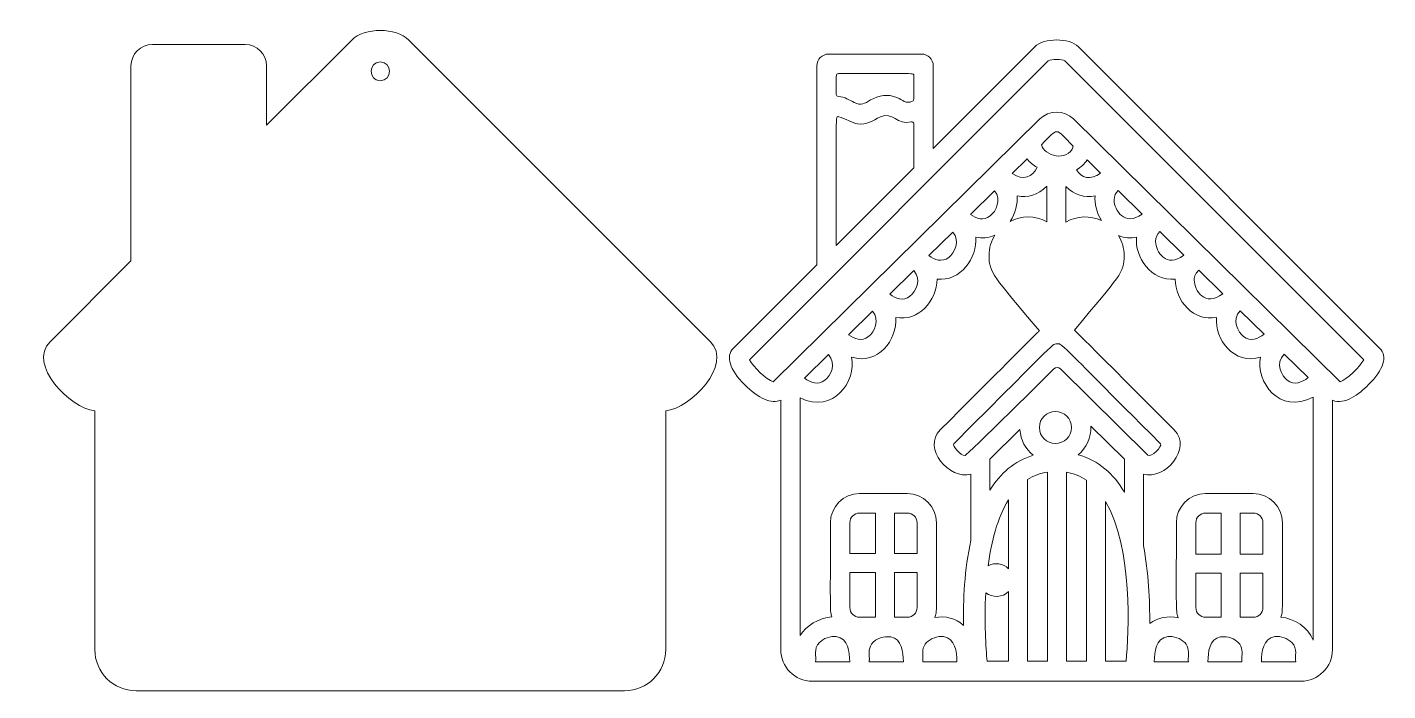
# Model space of a CAD drawing. Header units: inches. Extents: x -0.07 to 7.98, y 0.06 to 3.98.
import ezdxf

# ---------------------------------------------------------------- set-up
doc = ezdxf.new("R2010")
doc.units = ezdxf.units.IN
doc.header["$MEASUREMENT"] = 0
doc.layers.add('_U+0421_U+043B_U+043E_U+0439 1', color=7, linetype='Continuous')

msp = doc.modelspace()

# ---------------------------------------------------------------- linework, layer by layer
at = {"layer": '_U+0421_U+043B_U+043E_U+0439 1', "color": 12, "lineweight": 9, "true_color": 0xe30613}
for points, knots in [([(3.9751, 2.1221), (3.9751, 2.1221), (2.1918, 3.9054), (2.1918, 3.9054), (2.1159, 3.9813), (1.9294, 3.9813), (1.8535, 3.9054), (1.8535, 3.9054), (1.3496, 3.4015), (1.3496, 3.4015), (1.3496, 3.4015), (1.3496, 3.7527), (1.3496, 3.7527), (1.3496, 3.8224), (1.2929, 3.879), (1.2232, 3.879), (1.2232, 3.879), (0.6744, 3.879), (0.6744, 3.879), (0.6047, 3.879), (0.5481, 3.8224), (0.5481, 3.7527), (0.5481, 3.7527), (0.5481, 2.6), (0.5481, 2.6), (0.5481, 2.6), (0.0701, 2.1221), (0.0701, 2.1221), (-0.0657, 1.9862), (0.187, 1.7297), (0.3342, 1.7132), (0.3342, 1.7132), (0.3342, 0.302), (0.3342, 0.302), (0.3342, 0.1677), (0.4436, 0.0583), (0.578, 0.0583), (0.578, 0.0583), (3.4673, 0.0583), (3.4673, 0.0583), (3.6017, 0.0583), (3.711, 0.1677), (3.711, 0.302), (3.711, 0.302), (3.711, 1.7131), (3.711, 1.7131), (3.8581, 1.7297), (4.111, 1.9862), (3.9751, 2.1221)], [0, 0, 0, 0, 1, 1, 1, 2, 2, 2, 3, 3, 3, 4, 4, 4, 5, 5, 5, 6, 6, 6, 7, 7, 7, 8, 8, 8, 9, 9, 9, 10, 10, 10, 11, 11, 11, 12, 12, 12, 13, 13, 13, 14, 14, 14, 15, 15, 15, 16, 16, 16, 16]), ([(7.9354, 2.0822), (7.9354, 2.0822), (6.1521, 3.8655), (6.1521, 3.8655), (6.0977, 3.9198), (5.948, 3.9198), (5.8937, 3.8655), (5.8937, 3.8655), (5.2933, 3.2651), (5.2933, 3.2651), (5.2933, 3.2651), (5.2933, 3.7527), (5.2933, 3.7527), (5.2933, 3.7913), (5.262, 3.8225), (5.2235, 3.8225), (5.2235, 3.8225), (4.6746, 3.8225), (4.6746, 3.8225), (4.6361, 3.8225), (4.6048, 3.7913), (4.6048, 3.7527), (4.6048, 3.7527), (4.6048, 2.5766), (4.6048, 2.5766), (4.6048, 2.5766), (4.1104, 2.0822), (4.1104, 2.0822), (4.064, 2.0358), (4.0884, 1.9578), (4.1774, 1.8681), (4.26, 1.785), (4.337, 1.7527), (4.391, 1.7762), (4.391, 1.7762), (4.391, 0.3021), (4.391, 0.3021), (4.391, 0.1989), (4.475, 0.1149), (4.5782, 0.1149), (4.5782, 0.1149), (7.4676, 0.1149), (7.4676, 0.1149), (7.5708, 0.1149), (7.6547, 0.1989), (7.6547, 0.3021), (7.6547, 0.3021), (7.6547, 1.7761), (7.6547, 1.7761), (7.7253, 1.7454), (7.8143, 1.8137), (7.8683, 1.8681), (7.9573, 1.9577), (7.9818, 2.0358), (7.9354, 2.0822)], [0, 0, 0, 0, 1, 1, 1, 2, 2, 2, 3, 3, 3, 4, 4, 4, 5, 5, 5, 6, 6, 6, 7, 7, 7, 8, 8, 8, 9, 9, 9, 10, 10, 10, 11, 11, 11, 12, 12, 12, 13, 13, 13, 14, 14, 14, 15, 15, 15, 16, 16, 16, 17, 17, 17, 18, 18, 18, 18]), ([(7.6995, 1.8853), (7.6995, 1.8853), (6.1225, 3.4388), (6.1225, 3.4388), (6.0685, 3.492), (5.9772, 3.492), (5.9232, 3.4388), (5.9232, 3.4388), (4.3463, 1.8853), (4.3463, 1.8853), (4.3089, 1.8963), (4.2268, 1.9736), (4.2067, 2.0156), (4.2067, 2.0156), (5.9739, 3.7828), (5.9739, 3.7828), (5.9919, 3.7933), (6.054, 3.7933), (6.0718, 3.7828), (6.0718, 3.7828), (7.8391, 2.0156), (7.8391, 2.0156), (7.819, 1.9735), (7.7369, 1.8963), (7.6995, 1.8853)], [0, 0, 0, 0, 1, 1, 1, 2, 2, 2, 3, 3, 3, 4, 4, 4, 5, 5, 5, 6, 6, 6, 7, 7, 7, 8, 8, 8, 8]), ([(2.0226, 3.6651), (1.951, 3.6651), (1.9511, 3.7762), (2.0226, 3.7762), (2.0942, 3.7762), (2.0941, 3.6651), (2.0226, 3.6651)], [0, 0, 0, 0, 1, 1, 1, 2, 2, 2, 2]), ([(4.7322, 3.7073), (5.1991, 3.7073), (5.1781, 3.7121), (5.1781, 3.6951), (5.1781, 3.5565), (5.1824, 3.5498), (5.1713, 3.5447), (5.1273, 3.5243), (5.1153, 3.5516), (5.0787, 3.5661), (5.0251, 3.5873), (4.9719, 3.5796), (4.9229, 3.5511), (4.8869, 3.5301), (4.8673, 3.5171), (4.826, 3.5359), (4.7952, 3.5499), (4.773, 3.5698), (4.7313, 3.572), (4.7249, 3.5724), (4.72, 3.5778), (4.72, 3.5842), (4.72, 3.696), (4.7157, 3.7073), (4.7322, 3.7073)], [0, 0, 0, 0, 1, 1, 1, 2, 2, 2, 3, 3, 3, 4, 4, 4, 5, 5, 5, 6, 6, 6, 7, 7, 7, 8, 8, 8, 8]), ([(4.7349, 3.4516), (4.7665, 3.4437), (4.8269, 3.4117), (4.8446, 3.4098), (4.902, 3.4038), (4.9325, 3.4287), (4.9811, 3.4516), (5.0528, 3.4854), (5.0802, 3.3991), (5.1624, 3.4213), (5.1703, 3.4234), (5.1781, 3.4178), (5.1781, 3.4096), (5.1781, 3.4096), (5.1781, 3.1499), (5.1781, 3.1499), (5.1781, 3.1499), (4.72, 2.6918), (4.72, 2.6918), (4.7199, 3.4814), (4.7133, 3.4571), (4.7349, 3.4516)], [0, 0, 0, 0, 1, 1, 1, 2, 2, 2, 3, 3, 3, 4, 4, 4, 5, 5, 5, 6, 6, 6, 7, 7, 7, 7]), ([(5.9329, 3.2866), (6.0397, 3.3918), (6.0079, 3.39), (6.1217, 3.2779), (6.087, 3.1802), (5.9479, 3.2216), (5.9329, 3.2866)], [0, 0, 0, 0, 1, 1, 1, 2, 2, 2, 2]), ([(5.7605, 3.1167), (5.7605, 3.1167), (5.8482, 3.2032), (5.8482, 3.2032), (5.8643, 3.1819), (5.8844, 3.1667), (5.9074, 3.1531), (5.8804, 3.0961), (5.8275, 3.0703), (5.7605, 3.1167)], [0, 0, 0, 0, 1, 1, 1, 2, 2, 2, 3, 3, 3, 3]), ([(6.14, 3.1388), (6.1667, 3.1531), (6.1876, 3.1733), (6.2036, 3.1972), (6.2036, 3.1972), (6.2827, 3.1193), (6.2827, 3.1193), (6.2208, 3.0747), (6.1712, 3.0893), (6.14, 3.1388)], [0, 0, 0, 0, 1, 1, 1, 2, 2, 2, 3, 3, 3, 3]), ([(5.5144, 2.8744), (5.5144, 2.8744), (5.6552, 3.0131), (5.6552, 3.0131), (5.7, 2.9632), (5.6645, 2.8919), (5.6297, 2.8656), (5.5897, 2.8352), (5.5492, 2.8497), (5.5144, 2.8744)], [0, 0, 0, 0, 1, 1, 1, 2, 2, 2, 3, 3, 3, 3]), ([(5.7894, 2.9841), (5.8521, 2.9713), (5.9127, 2.9886), (5.9644, 3.0424), (5.9644, 3.0424), (5.9644, 2.8315), (5.9644, 2.8315), (5.8954, 2.8698), (5.8143, 2.8671), (5.7484, 2.8336), (5.7795, 2.8817), (5.7932, 2.9395), (5.7894, 2.9841)], [0, 0, 0, 0, 1, 1, 1, 2, 2, 2, 3, 3, 3, 4, 4, 4, 4]), ([(6.25, 2.9841), (6.2464, 2.9412), (6.2591, 2.8853), (6.2882, 2.8381), (6.2227, 2.8679), (6.1439, 2.8682), (6.0772, 2.8293), (6.0772, 2.8293), (6.0772, 3.0403), (6.0772, 3.0403), (6.1286, 2.9881), (6.1882, 2.9715), (6.25, 2.9841)], [0, 0, 0, 0, 1, 1, 1, 2, 2, 2, 3, 3, 3, 4, 4, 4, 4]), ([(6.3628, 2.9601), (6.3623, 2.9843), (6.3728, 3.0012), (6.3872, 3.0163), (6.3872, 3.0163), (6.5287, 2.877), (6.5287, 2.877), (6.4254, 2.8008), (6.3641, 2.8995), (6.3628, 2.9601)], [0, 0, 0, 0, 1, 1, 1, 2, 2, 2, 3, 3, 3, 3]), ([(5.5157, 0.9477), (5.4777, 0.7757), (5.4701, 0.591), (5.4726, 0.4446), (5.4271, 0.4885), (5.3636, 0.5024), (5.302, 0.4913), (5.3164, 0.531), (5.3126, 0.5027), (5.3126, 1.0517), (5.3126, 1.147), (5.2351, 1.2245), (5.1398, 1.2245), (5.1398, 1.2245), (4.8577, 1.2245), (4.8577, 1.2245), (4.7624, 1.2245), (4.6849, 1.147), (4.6849, 1.0517), (4.6849, 0.5022), (4.6815, 0.5322), (4.6943, 0.4946), (4.6154, 0.4899), (4.5378, 0.4413), (4.5062, 0.3843), (4.5062, 0.3843), (4.5062, 1.7909), (4.5062, 1.7909), (4.7042, 1.6901), (4.8401, 1.892), (4.8098, 2.0306), (4.9657, 1.9833), (5.082, 2.132), (5.0713, 2.2661), (5.207, 2.2384), (5.3139, 2.3648), (5.3159, 2.4926), (5.4531, 2.4755), (5.5555, 2.6183), (5.5442, 2.7404), (5.5819, 2.7325), (5.6207, 2.735), (5.6585, 2.7528), (5.6365, 2.7183), (5.6233, 2.6766), (5.6233, 2.6292), (5.6233, 2.5305), (5.647, 2.514), (5.9208, 2.1865), (5.9108, 2.1774), (5.9785, 2.2448), (5.3344, 1.6006), (5.2265, 1.4927), (5.3877, 1.3035), (5.5157, 1.3384), (5.5157, 1.3384), (5.5157, 0.9477), (5.5157, 0.9477), (5.5157, 0.9477), (5.5157, 0.9477), (5.5157, 0.9477)], [0, 0, 0, 0, 1, 1, 1, 2, 2, 2, 3, 3, 3, 4, 4, 4, 5, 5, 5, 6, 6, 6, 7, 7, 7, 8, 8, 8, 9, 9, 9, 10, 10, 10, 11, 11, 11, 12, 12, 12, 13, 13, 13, 14, 14, 14, 15, 15, 15, 16, 16, 16, 17, 17, 17, 18, 18, 18, 19, 19, 19, 20, 20, 20, 20]), ([(5.2672, 2.6308), (5.2672, 2.6308), (5.4084, 2.77), (5.4084, 2.77), (5.4561, 2.7188), (5.4192, 2.6467), (5.3847, 2.6205), (5.3438, 2.5895), (5.3025, 2.6052), (5.2672, 2.6308)], [0, 0, 0, 0, 1, 1, 1, 2, 2, 2, 3, 3, 3, 3]), ([(7.5395, 0.3583), (7.5122, 0.4359), (7.4251, 0.4858), (7.3491, 0.4935), (7.3624, 0.5318), (7.3588, 0.502), (7.3588, 1.0517), (7.3588, 1.147), (7.2813, 1.2245), (7.1861, 1.2245), (7.1861, 1.2245), (6.904, 1.2245), (6.904, 1.2245), (6.8087, 1.2245), (6.7312, 1.147), (6.7312, 1.0517), (6.7312, 0.5023), (6.7272, 0.5296), (6.7427, 0.489), (6.6826, 0.5026), (6.6199, 0.4927), (6.5734, 0.4554), (6.575, 0.591), (6.5677, 0.7574), (6.5363, 0.9158), (6.5363, 0.9158), (6.5363, 1.3387), (6.5363, 1.3387), (6.6631, 1.3029), (6.8277, 1.4915), (6.7186, 1.6006), (6.0897, 2.2295), (6.1384, 2.1814), (6.128, 2.1901), (6.3987, 2.5139), (6.4224, 2.5308), (6.4224, 2.6292), (6.4224, 2.6749), (6.4102, 2.7154), (6.3895, 2.7491), (6.4246, 2.7348), (6.4604, 2.7331), (6.4953, 2.7404), (6.4844, 2.6229), (6.5826, 2.4751), (6.7236, 2.4926), (6.7257, 2.3631), (6.8339, 2.2387), (6.9682, 2.2661), (6.9578, 2.1352), (7.0712, 1.9825), (7.2297, 2.0306), (7.1984, 1.8872), (7.3405, 1.6873), (7.5395, 1.7942), (7.5395, 1.7942), (7.5395, 0.3583), (7.5395, 0.3583)], [0, 0, 0, 0, 1, 1, 1, 2, 2, 2, 3, 3, 3, 4, 4, 4, 5, 5, 5, 6, 6, 6, 7, 7, 7, 8, 8, 8, 9, 9, 9, 10, 10, 10, 11, 11, 11, 12, 12, 12, 13, 13, 13, 14, 14, 14, 15, 15, 15, 16, 16, 16, 17, 17, 17, 18, 18, 18, 19, 19, 19, 19]), ([(6.6079, 2.715), (6.6074, 2.7402), (6.6188, 2.7575), (6.6342, 2.7731), (6.6342, 2.7731), (6.7758, 2.6335), (6.7758, 2.6335), (6.6711, 2.5545), (6.6091, 2.6541), (6.6079, 2.715)], [0, 0, 0, 0, 1, 1, 1, 2, 2, 2, 3, 3, 3, 3]), ([(5.0362, 2.4033), (5.0362, 2.4033), (5.1777, 2.5427), (5.1777, 2.5427), (5.228, 2.4903), (5.19, 2.4175), (5.1556, 2.3915), (5.114, 2.3599), (5.0719, 2.3768), (5.0362, 2.4033)], [0, 0, 0, 0, 1, 1, 1, 2, 2, 2, 3, 3, 3, 3]), ([(6.8369, 2.4859), (6.8364, 2.5121), (6.8487, 2.5297), (6.8649, 2.5458), (6.8649, 2.5458), (7.0068, 2.4059), (7.0068, 2.4059), (6.8995, 2.3235), (6.8381, 2.4263), (6.8369, 2.4859)], [0, 0, 0, 0, 1, 1, 1, 2, 2, 2, 3, 3, 3, 3]), ([(4.7927, 2.1634), (4.7927, 2.1634), (4.9335, 2.3021), (4.9335, 2.3021), (4.9797, 2.251), (4.946, 2.1789), (4.9104, 2.1522), (4.8702, 2.122), (4.8286, 2.1376), (4.7927, 2.1634)], [0, 0, 0, 0, 1, 1, 1, 2, 2, 2, 3, 3, 3, 3]), ([(7.1089, 2.3053), (7.1089, 2.3053), (7.2503, 2.166), (7.2503, 2.166), (7.2136, 2.1387), (7.1706, 2.121), (7.1291, 2.1522), (7.0948, 2.178), (7.0572, 2.2512), (7.1089, 2.3053)], [0, 0, 0, 0, 1, 1, 1, 2, 2, 2, 3, 3, 3, 3]), ([(6.0458, 1.9617), (6.0355, 1.9718), (6.0174, 1.9718), (6.0072, 1.9617), (6.0015, 1.9561), (5.4896, 1.449), (5.4817, 1.449), (5.4563, 1.449), (5.403, 1.5064), (5.4158, 1.5192), (6.0463, 2.1497), (5.9962, 2.1087), (6.0265, 2.1087), (6.0568, 2.1087), (5.9986, 2.1578), (6.6372, 1.5192), (6.6516, 1.5047), (6.5819, 1.4335), (6.5631, 1.4521), (6.5631, 1.4521), (6.0458, 1.9617), (6.0458, 1.9617)], [0, 0, 0, 0, 1, 1, 1, 2, 2, 2, 3, 3, 3, 4, 4, 4, 5, 5, 5, 6, 6, 6, 7, 7, 7, 7]), ([(4.5324, 1.9069), (4.5324, 1.9069), (4.6736, 2.046), (4.6736, 2.046), (4.7232, 1.993), (4.687, 1.9202), (4.6523, 1.8941), (4.6112, 1.8633), (4.5688, 1.8801), (4.5324, 1.9069)], [0, 0, 0, 0, 1, 1, 1, 2, 2, 2, 3, 3, 3, 3]), ([(7.369, 2.0491), (7.369, 2.0491), (7.5107, 1.9096), (7.5107, 1.9096), (7.4735, 1.8813), (7.4296, 1.8623), (7.3872, 1.8941), (7.3536, 1.9194), (7.3138, 1.9931), (7.369, 2.0491)], [0, 0, 0, 0, 1, 1, 1, 2, 2, 2, 3, 3, 3, 3]), ([(5.9209, 1.6147), (5.9209, 1.6669), (5.9634, 1.7094), (6.0157, 1.7094), (6.0679, 1.7094), (6.1105, 1.6669), (6.1105, 1.6147), (6.1105, 1.5624), (6.0679, 1.5198), (6.0157, 1.5198), (5.9634, 1.5199), (5.9209, 1.5624), (5.9209, 1.6147)], [0, 0, 0, 0, 1, 1, 1, 2, 2, 2, 3, 3, 3, 4, 4, 4, 4]), ([(6.2252, 1.6232), (6.2252, 1.6232), (6.4235, 1.4279), (6.4235, 1.4279), (6.4235, 1.4279), (6.4235, 1.2334), (6.4235, 1.2334), (6.36, 1.3407), (6.2713, 1.4207), (6.1506, 1.454), (6.1982, 1.4941), (6.228, 1.5544), (6.2252, 1.6232)], [0, 0, 0, 0, 1, 1, 1, 2, 2, 2, 3, 3, 3, 4, 4, 4, 4]), ([(5.8845, 1.4509), (5.7727, 1.4171), (5.6892, 1.3426), (5.6284, 1.2445), (5.6284, 1.2445), (5.6284, 1.4269), (5.6284, 1.4269), (5.6284, 1.4269), (5.8063, 1.6022), (5.8063, 1.6022), (5.81, 1.5411), (5.8396, 1.487), (5.8845, 1.4509)], [0, 0, 0, 0, 1, 1, 1, 2, 2, 2, 3, 3, 3, 4, 4, 4, 4]), ([(5.9693, 0.2333), (5.9693, 0.2333), (5.8515, 0.2333), (5.8515, 0.2333), (5.8515, 0.2333), (5.8515, 1.3071), (5.8515, 1.3071), (5.8869, 1.3302), (5.926, 1.3448), (5.9693, 1.3513), (5.9693, 1.3513), (5.9693, 0.2333), (5.9693, 0.2333)], [0, 0, 0, 0, 1, 1, 1, 2, 2, 2, 3, 3, 3, 4, 4, 4, 4]), ([(6.1999, 0.2333), (6.1999, 0.2333), (6.0821, 0.2333), (6.0821, 0.2333), (6.0821, 0.2333), (6.0821, 1.3506), (6.0821, 1.3506), (6.1254, 1.3433), (6.1645, 1.3277), (6.1999, 1.3034), (6.1999, 1.3034), (6.1999, 0.2333), (6.1999, 0.2333)], [0, 0, 0, 0, 1, 1, 1, 2, 2, 2, 3, 3, 3, 4, 4, 4, 4]), ([(5.7388, 0.7797), (5.7085, 0.8121), (5.6565, 0.8181), (5.618, 0.7979), (5.6367, 0.9412), (5.6728, 1.0824), (5.7388, 1.1876), (5.7388, 1.1876), (5.7388, 0.7797), (5.7388, 0.7797)], [0, 0, 0, 0, 1, 1, 1, 2, 2, 2, 3, 3, 3, 3]), ([(6.4345, 0.2333), (6.4345, 0.2333), (6.3127, 0.2333), (6.3127, 0.2333), (6.3127, 0.2333), (6.3127, 1.177), (6.3127, 1.177), (6.4764, 0.901), (6.4485, 0.3952), (6.4345, 0.2333)], [0, 0, 0, 0, 1, 1, 1, 2, 2, 2, 3, 3, 3, 3]), ([(4.8001, 0.8697), (4.8001, 0.8697), (4.8001, 1.0517), (4.8001, 1.0517), (4.8001, 1.0835), (4.826, 1.1093), (4.8577, 1.1093), (4.8577, 1.1093), (4.9517, 1.1093), (4.9517, 1.1093), (4.9517, 1.1093), (4.9517, 0.8697), (4.9517, 0.8697), (4.9517, 0.8697), (4.8001, 0.8697), (4.8001, 0.8697)], [0, 0, 0, 0, 1, 1, 1, 2, 2, 2, 3, 3, 3, 4, 4, 4, 5, 5, 5, 5]), ([(5.1974, 0.8697), (5.1974, 0.8697), (5.0645, 0.8697), (5.0645, 0.8697), (5.0645, 0.8697), (5.0645, 1.1093), (5.0645, 1.1093), (5.0645, 1.1093), (5.1398, 1.1093), (5.1398, 1.1093), (5.1715, 1.1093), (5.1974, 1.0835), (5.1974, 1.0517), (5.1974, 1.0517), (5.1974, 0.8697), (5.1974, 0.8697)], [0, 0, 0, 0, 1, 1, 1, 2, 2, 2, 3, 3, 3, 4, 4, 4, 5, 5, 5, 5]), ([(6.8464, 0.8661), (6.8464, 0.8661), (6.8464, 1.0517), (6.8464, 1.0517), (6.8464, 1.0835), (6.8722, 1.1093), (6.904, 1.1093), (6.904, 1.1093), (6.9964, 1.1093), (6.9964, 1.1093), (6.9964, 1.1093), (6.9964, 0.8661), (6.9964, 0.8661), (6.9964, 0.8661), (6.8464, 0.8661), (6.8464, 0.8661)], [0, 0, 0, 0, 1, 1, 1, 2, 2, 2, 3, 3, 3, 4, 4, 4, 5, 5, 5, 5]), ([(7.1091, 0.8661), (7.1091, 0.8661), (7.1091, 1.1093), (7.1091, 1.1093), (7.1091, 1.1093), (7.186, 1.1093), (7.186, 1.1093), (7.2178, 1.1093), (7.2436, 1.0835), (7.2436, 1.0517), (7.2436, 1.0517), (7.2436, 0.8661), (7.2436, 0.8661), (7.2436, 0.8661), (7.1091, 0.8661), (7.1091, 0.8661)], [0, 0, 0, 0, 1, 1, 1, 2, 2, 2, 3, 3, 3, 4, 4, 4, 5, 5, 5, 5]), ([(4.8001, 0.5503), (4.8001, 0.5503), (4.8001, 0.7569), (4.8001, 0.7569), (4.8001, 0.7569), (4.9517, 0.7569), (4.9517, 0.7569), (4.9517, 0.7569), (4.9517, 0.4927), (4.9517, 0.4927), (4.9517, 0.4927), (4.8577, 0.4927), (4.8577, 0.4927), (4.826, 0.4927), (4.8001, 0.5185), (4.8001, 0.5503)], [0, 0, 0, 0, 1, 1, 1, 2, 2, 2, 3, 3, 3, 4, 4, 4, 5, 5, 5, 5]), ([(5.1974, 0.5503), (5.1974, 0.5185), (5.1715, 0.4927), (5.1398, 0.4927), (5.1398, 0.4927), (5.0645, 0.4927), (5.0645, 0.4927), (5.0645, 0.4927), (5.0645, 0.7569), (5.0645, 0.7569), (5.0645, 0.7569), (5.1974, 0.7569), (5.1974, 0.7569), (5.1974, 0.7569), (5.1974, 0.5503), (5.1974, 0.5503)], [0, 0, 0, 0, 1, 1, 1, 2, 2, 2, 3, 3, 3, 4, 4, 4, 5, 5, 5, 5]), ([(6.8464, 0.5503), (6.8464, 0.5503), (6.8464, 0.7533), (6.8464, 0.7533), (6.8464, 0.7533), (6.9964, 0.7533), (6.9964, 0.7533), (6.9964, 0.7533), (6.9964, 0.4944), (6.9964, 0.4944), (6.9672, 0.4925), (7.0166, 0.4927), (6.904, 0.4927), (6.8722, 0.4927), (6.8464, 0.5185), (6.8464, 0.5503)], [0, 0, 0, 0, 1, 1, 1, 2, 2, 2, 3, 3, 3, 4, 4, 4, 5, 5, 5, 5]), ([(7.186, 0.4927), (7.186, 0.4927), (7.1091, 0.4927), (7.1091, 0.4927), (7.1091, 0.4927), (7.1091, 0.7533), (7.1091, 0.7533), (7.1091, 0.7533), (7.2436, 0.7533), (7.2436, 0.7533), (7.2436, 0.7533), (7.2436, 0.5503), (7.2436, 0.5503), (7.2436, 0.5185), (7.2178, 0.4927), (7.186, 0.4927)], [0, 0, 0, 0, 1, 1, 1, 2, 2, 2, 3, 3, 3, 4, 4, 4, 5, 5, 5, 5]), ([(5.7388, 0.2333), (5.7388, 0.2333), (5.6118, 0.2333), (5.6118, 0.2333), (5.6049, 0.3105), (5.5947, 0.4661), (5.6037, 0.6377), (5.6424, 0.607), (5.7045, 0.609), (5.7388, 0.6453), (5.7388, 0.6453), (5.7388, 0.2333), (5.7388, 0.2333), (5.7388, 0.2333), (5.7388, 0.2333), (5.7388, 0.2333)], [0, 0, 0, 0, 1, 1, 1, 2, 2, 2, 3, 3, 3, 4, 4, 4, 5, 5, 5, 5]), ([(4.5966, 0.2301), (4.6036, 0.2583), (4.5828, 0.3072), (4.6195, 0.3437), (4.6443, 0.3684), (4.685, 0.3835), (4.7195, 0.3786), (4.7914, 0.3684), (4.798, 0.2887), (4.7994, 0.2301), (4.7994, 0.2301), (4.5966, 0.2301), (4.5966, 0.2301), (4.5966, 0.2301), (4.5966, 0.2301), (4.5966, 0.2301)], [0, 0, 0, 0, 1, 1, 1, 2, 2, 2, 3, 3, 3, 4, 4, 4, 5, 5, 5, 5]), ([(4.9146, 0.2301), (4.9144, 0.2385), (4.9161, 0.2378), (4.9154, 0.2481), (4.9132, 0.2839), (4.9097, 0.3169), (4.9366, 0.3437), (4.9765, 0.3835), (5.0213, 0.3775), (5.0418, 0.3775), (5.1086, 0.3641), (5.115, 0.2872), (5.1165, 0.2301), (5.1165, 0.2301), (4.9146, 0.2301), (4.9146, 0.2301), (4.9146, 0.2301), (4.9146, 0.2301), (4.9146, 0.2301)], [0, 0, 0, 0, 1, 1, 1, 2, 2, 2, 3, 3, 3, 4, 4, 4, 5, 5, 5, 6, 6, 6, 6]), ([(5.2317, 0.2301), (5.2314, 0.2385), (5.2331, 0.2378), (5.2324, 0.2481), (5.2303, 0.2839), (5.2267, 0.3169), (5.2536, 0.3437), (5.2784, 0.3684), (5.319, 0.3835), (5.3536, 0.3786), (5.4255, 0.3684), (5.432, 0.2887), (5.4335, 0.2301), (5.4335, 0.2301), (5.2317, 0.2301), (5.2317, 0.2301)], [0, 0, 0, 0, 1, 1, 1, 2, 2, 2, 3, 3, 3, 4, 4, 4, 5, 5, 5, 5]), ([(6.8024, 0.2301), (6.8024, 0.2301), (6.6005, 0.2301), (6.6005, 0.2301), (6.602, 0.2887), (6.6085, 0.3684), (6.6804, 0.3786), (6.715, 0.3835), (6.7556, 0.3684), (6.7804, 0.3437), (6.8073, 0.3169), (6.8038, 0.2839), (6.8016, 0.2481), (6.8009, 0.2379), (6.8026, 0.2385), (6.8024, 0.2301)], [0, 0, 0, 0, 1, 1, 1, 2, 2, 2, 3, 3, 3, 4, 4, 4, 5, 5, 5, 5]), ([(7.1194, 0.2301), (7.1194, 0.2301), (6.9176, 0.2301), (6.9176, 0.2301), (6.919, 0.2872), (6.9254, 0.3641), (6.9922, 0.3775), (7.0154, 0.3775), (7.0583, 0.3828), (7.0974, 0.3437), (7.1244, 0.3169), (7.1208, 0.2839), (7.1186, 0.2481), (7.118, 0.2379), (7.1196, 0.2385), (7.1194, 0.2301)], [0, 0, 0, 0, 1, 1, 1, 2, 2, 2, 3, 3, 3, 4, 4, 4, 5, 5, 5, 5]), ([(7.2346, 0.2301), (7.236, 0.2887), (7.2426, 0.3684), (7.3145, 0.3786), (7.349, 0.3835), (7.3897, 0.3684), (7.4145, 0.3437), (7.4512, 0.3071), (7.4304, 0.2583), (7.4374, 0.2301), (7.4374, 0.2301), (7.2346, 0.2301), (7.2346, 0.2301), (7.2346, 0.2301), (7.2346, 0.2301), (7.2346, 0.2301)], [0, 0, 0, 0, 1, 1, 1, 2, 2, 2, 3, 3, 3, 4, 4, 4, 5, 5, 5, 5])]:
    msp.add_open_spline(points, degree=3, knots=knots, dxfattribs=at)

doc.saveas('drawing.dxf')
